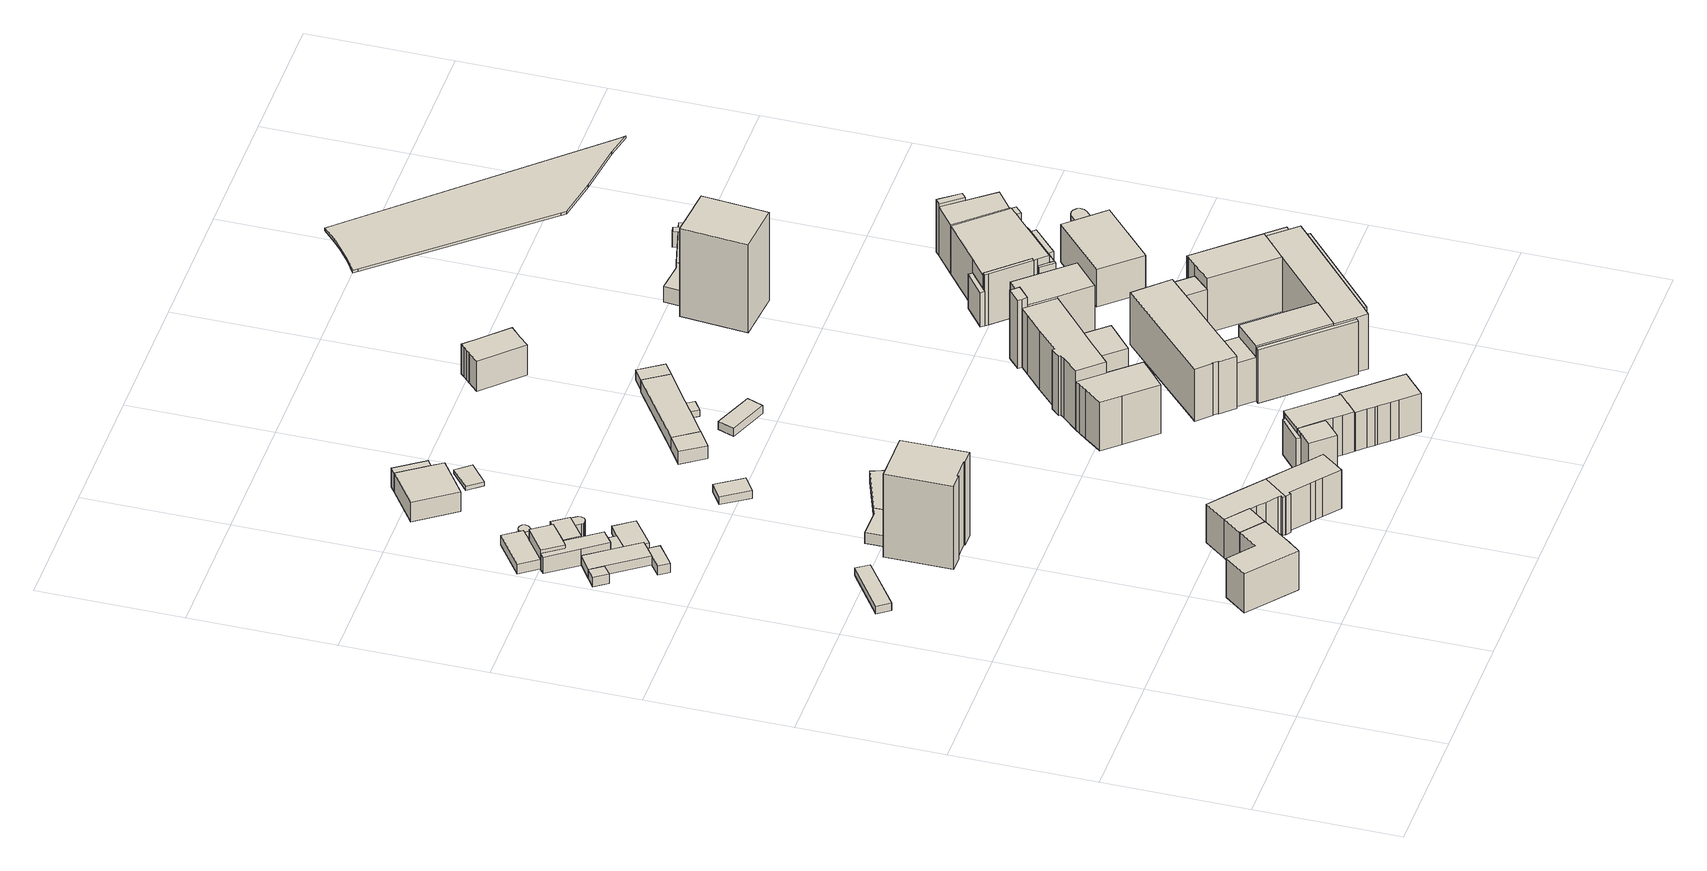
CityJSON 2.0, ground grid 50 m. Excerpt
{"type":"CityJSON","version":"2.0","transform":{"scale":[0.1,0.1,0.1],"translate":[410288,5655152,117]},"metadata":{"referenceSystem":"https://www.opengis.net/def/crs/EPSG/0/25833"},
"CityObjects":{
"building1":{"type":"Building","attributes":{"Dachtyp_tdc":"tdcPolyFlatRoof","Gemeindeschluessel":14612000,"Dachneigung":0,"QualitaetDacherkennung":0,"Geometrietyp2DReferenz":"3000","BezugspunktDach":"2000","measuredHeight":3,"function":"31001_2463"},"geometry":[{"type":"Solid","lod":"1","boundaries":[[[[0,1,2,3]],[[4,5,6,7]],[[3,5,4,0]],[[2,6,5,3]],[[1,7,6,2]],[[0,4,7,1]]]]}]},
"building2":{"type":"Building","attributes":{"Dachtyp_tdc":"tdcFreeFormRoof","Gemeindeschluessel":14612000,"Dachneigung":36.7,"QualitaetDacherkennung":75,"Geometrietyp2DReferenz":"3000","measuredHeight":17.38,"function":"31001_9998","roofType":"5000"},"geometry":[{"type":"Solid","lod":"1","boundaries":[[[[8,9,10,11,12,13,14,15,16]],[[17,18,19,20,21,22,23,24,25]],[[16,18,17,8]],[[15,19,18,16]],[[14,20,19,15]],[[13,21,20,14]],[[12,22,21,13]],[[11,23,22,12]],[[10,24,23,11]],[[9,25,24,10]],[[8,17,25,9]]]]}]},
"building3":{"type":"Building","attributes":{"Gemeindeschluessel":14612000,"Geometrietyp2DReferenz":"3000","function":"31001_2000","roofType":"9999"},"children":["building3-1","building3-2","building3-3"]},
"building3-1":{"type":"BuildingPart","attributes":{"Dachtyp_tdc":"tdcPolyFlatRoof","Dachneigung":0,"QualitaetDacherkennung":75,"Geometrietyp2DReferenz":"3000","measuredHeight":3.76,"roofType":"1000"},"parents":["building3"],"geometry":[{"type":"Solid","lod":"1","boundaries":[[[[26,27,28,29,30,31,32,33]],[[34,35,36,37,38,39,40,41]],[[33,35,34,26]],[[32,36,35,33]],[[31,37,36,32]],[[30,38,37,31]],[[29,39,38,30]],[[28,40,39,29]],[[27,41,40,28]],[[26,34,41,27]]]]}]},
"building3-2":{"type":"BuildingPart","attributes":{"Dachtyp_tdc":"tdcPolyFlatRoof","Dachneigung":0,"QualitaetDacherkennung":67,"Geometrietyp2DReferenz":"3000","measuredHeight":3.76,"roofType":"1000"},"parents":["building3"],"geometry":[{"type":"Solid","lod":"1","boundaries":[[[[33,32,42,43]],[[35,44,45,36]],[[43,44,35,33]],[[42,45,44,43]],[[32,36,45,42]],[[33,35,36,32]]]]}]},
"building3-3":{"type":"BuildingPart","attributes":{"Dachtyp_tdc":"tdcPolyFlatRoof","Dachneigung":0,"QualitaetDacherkennung":37,"Geometrietyp2DReferenz":"3000","measuredHeight":3.64,"roofType":"1000"},"parents":["building3"],"geometry":[{"type":"Solid","lod":"1","boundaries":[[[[46,47,48,49,50]],[[51,52,34,41,53]],[[50,52,51,46]],[[49,34,52,50]],[[48,41,34,49]],[[47,53,41,48]],[[46,51,53,47]]]]}]},
"building4":{"type":"Building","attributes":{"Gemeindeschluessel":14612000,"Geometrietyp2DReferenz":"3000","function":"31001_9998","roofType":"9999"},"children":["building4-1","building4-2","building4-3"]},
"building4-1":{"type":"BuildingPart","attributes":{"Dachtyp_tdc":"tdcGableRoof","Dachneigung":37.99,"QualitaetDacherkennung":75,"Geometrietyp2DReferenz":"3000","measuredHeight":17.43,"roofType":"3100"},"parents":["building4"],"geometry":[{"type":"Solid","lod":"1","boundaries":[[[[54,55,56,57]],[[58,21,20,59]],[[57,21,58,54]],[[56,20,21,57]],[[55,59,20,56]],[[54,58,59,55]]]]}]},
"building4-2":{"type":"BuildingPart","attributes":{"Dachtyp_tdc":"tdcFreeFormRoof","Dachneigung":32.31,"QualitaetDacherkennung":18,"Geometrietyp2DReferenz":"3000","measuredHeight":13.68,"roofType":"5000"},"parents":["building4"],"geometry":[{"type":"Solid","lod":"1","boundaries":[[[[60,61,62,63]],[[64,65,66,67]],[[63,65,64,60]],[[62,66,65,63]],[[61,67,66,62]],[[60,64,67,61]]]]}]},
"building4-3":{"type":"BuildingPart","attributes":{"Dachtyp_tdc":"tdcHipAndGableRoof","Dachneigung":37.44,"QualitaetDacherkennung":75,"Geometrietyp2DReferenz":"3000","measuredHeight":17.4,"roofType":"5000"},"parents":["building4"],"geometry":[{"type":"Solid","lod":"1","boundaries":[[[[68,69,70,71,72,73,74,75,76,77,78,79,80,81]],[[66,82,83,84,85,86,87,88,89,58,59,90,91,67]],[[81,82,66,68]],[[80,83,82,81]],[[79,84,83,80]],[[78,85,84,79]],[[77,86,85,78]],[[76,87,86,77]],[[75,88,87,76]],[[74,89,88,75]],[[73,58,89,74]],[[72,59,58,73]],[[71,90,59,72]],[[70,91,90,71]],[[69,67,91,70]],[[68,66,67,69]]]]}]},
"building5":{"type":"Building","attributes":{"Dachtyp_tdc":"tdcFreeFormRoof","Gemeindeschluessel":14612000,"Dachneigung":10.02,"QualitaetDacherkennung":40,"Geometrietyp2DReferenz":"3000","measuredHeight":8.04,"function":"31001_2000","roofType":"5000"},"geometry":[{"type":"Solid","lod":"1","boundaries":[[[[92,93,94,95,96,97,98,99]],[[100,101,102,103,104,105,106,107]],[[99,101,100,92]],[[98,102,101,99]],[[97,103,102,98]],[[96,104,103,97]],[[95,105,104,96]],[[94,106,105,95]],[[93,107,106,94]],[[92,100,107,93]]]]}]},
"building6":{"type":"Building","attributes":{"Dachtyp_tdc":"tdcPolyFlatRoof","Gemeindeschluessel":14612000,"Dachneigung":7.71,"QualitaetDacherkennung":73,"Geometrietyp2DReferenz":"3000","measuredHeight":8.55,"function":"31001_2000","roofType":"2100"},"geometry":[{"type":"Solid","lod":"1","boundaries":[[[[108,109,110,111,112,113]],[[114,115,116,117,118,119]],[[113,115,114,108]],[[112,116,115,113]],[[111,117,116,112]],[[110,118,117,111]],[[109,119,118,110]],[[108,114,119,109]]]]}]},
"building7":{"type":"Building","attributes":{"Gemeindeschluessel":14612000,"Geometrietyp2DReferenz":"3000","function":"31001_9998","roofType":"9999"},"children":["building7-1","building7-2","building7-3"]},
"building7-1":{"type":"BuildingPart","attributes":{"Dachtyp_tdc":"tdcPolyFlatRoof","Dachneigung":0,"QualitaetDacherkennung":11,"Geometrietyp2DReferenz":"3000","measuredHeight":3.05,"roofType":"1000"},"parents":["building7"],"geometry":[{"type":"Solid","lod":"1","boundaries":[[[[120,121,122,123,124,125]],[[126,127,128,129,130,131]],[[124,127,126,125]],[[123,128,127,124]],[[122,129,128,123]],[[121,130,129,122]],[[120,131,130,121]],[[125,126,131,120]]]]}]},
"building7-2":{"type":"BuildingPart","attributes":{"Dachtyp_tdc":"tdcGableRoof","Dachneigung":31.63,"QualitaetDacherkennung":6,"Geometrietyp2DReferenz":"3000","measuredHeight":6.66,"roofType":"3100"},"parents":["building7"],"geometry":[{"type":"Solid","lod":"1","boundaries":[[[[132,133,134,135,136,137]],[[138,131,130,139,140,141]],[[137,131,138,132]],[[136,130,131,137]],[[135,139,130,136]],[[134,140,139,135]],[[133,141,140,134]],[[132,138,141,133]]]]}]},
"building7-3":{"type":"BuildingPart","attributes":{"Dachtyp_tdc":"tdcFreeFormRoof","Dachneigung":14.5,"QualitaetDacherkennung":42,"Geometrietyp2DReferenz":"3000","measuredHeight":3,"roofType":"5000"},"parents":["building7"],"geometry":[{"type":"Solid","lod":"1","boundaries":[[[[142,143,144,145,146,147,148,149,150]],[[138,151,152,153,154,155,156,157,126]],[[150,151,138,142]],[[149,152,151,150]],[[148,153,152,149]],[[147,154,153,148]],[[146,155,154,147]],[[145,156,155,146]],[[144,157,156,145]],[[143,126,157,144]],[[142,138,126,143]]]]}]},
"building8":{"type":"Building","attributes":{"Dachtyp_tdc":"tdcPolyFlatRoof","Gemeindeschluessel":14612000,"Dachneigung":0,"QualitaetDacherkennung":61,"Geometrietyp2DReferenz":"3000","measuredHeight":2.96,"function":"31001_2000","roofType":"1000"},"geometry":[{"type":"Solid","lod":"1","boundaries":[[[[158,159,160,161,162]],[[39,38,163,164,165]],[[162,38,39,158]],[[161,163,38,162]],[[160,164,163,161]],[[159,165,164,160]],[[158,39,165,159]]]]}]},
"building9":{"type":"Building","attributes":{"Dachtyp_tdc":"tdcPolyFlatRoof","Gemeindeschluessel":14612000,"Dachneigung":7.85,"QualitaetDacherkennung":77,"Geometrietyp2DReferenz":"3000","measuredHeight":7.32,"function":"31001_2000","roofType":"2100"},"geometry":[{"type":"Solid","lod":"1","boundaries":[[[[166,167,168,169,170,171]],[[172,119,118,173,174,175]],[[171,119,172,166]],[[170,118,119,171]],[[169,173,118,170]],[[168,174,173,169]],[[167,175,174,168]],[[166,172,175,167]]]]}]},
"building10":{"type":"Building","attributes":{"Gemeindeschluessel":14612000,"Geometrietyp2DReferenz":"3000","function":"31001_9998","roofType":"9999"},"children":["building10-1","building10-2","building10-3"]},
"building10-1":{"type":"BuildingPart","attributes":{"Dachtyp_tdc":"tdcPolyFlatRoof","Dachneigung":5.86,"QualitaetDacherkennung":64,"Geometrietyp2DReferenz":"3000","measuredHeight":4.76,"roofType":"2100"},"parents":["building10"],"geometry":[{"type":"Solid","lod":"1","boundaries":[[[[176,177,178,179,180,181]],[[182,183,184,185,186,187]],[[181,183,182,176]],[[180,184,183,181]],[[179,185,184,180]],[[178,186,185,179]],[[177,187,186,178]],[[176,182,187,177]]]]}]},
"building10-2":{"type":"BuildingPart","attributes":{"Dachtyp_tdc":"tdcPolyFlatRoof","Dachneigung":0,"QualitaetDacherkennung":46,"Geometrietyp2DReferenz":"3000","measuredHeight":33.02,"roofType":"1000"},"parents":["building10"],"geometry":[{"type":"Solid","lod":"1","boundaries":[[[[188,189,190,191,192,193,194,195,196]],[[197,198,199,200,201,202,203,187,186]],[[196,198,197,188]],[[195,199,198,196]],[[194,200,199,195]],[[193,201,200,194]],[[192,202,201,193]],[[191,203,202,192]],[[190,187,203,191]],[[189,186,187,190]],[[188,197,186,189]]]]}]},
"building10-3":{"type":"BuildingPart","attributes":{"Dachtyp_tdc":"tdcPolyFlatRoof","Dachneigung":4.97,"QualitaetDacherkennung":83,"Geometrietyp2DReferenz":"3000","measuredHeight":4.7,"roofType":"2100"},"parents":["building10"],"geometry":[{"type":"Solid","lod":"1","boundaries":[[[[204,205,206,207]],[[208,209,185,184]],[[207,209,208,204]],[[206,185,209,207]],[[205,184,185,206]],[[204,208,184,205]]]]}]},
"building11":{"type":"Building","attributes":{"Dachtyp_tdc":"tdcPolyFlatRoof","Gemeindeschluessel":14612000,"Dachneigung":0,"QualitaetDacherkennung":59,"Geometrietyp2DReferenz":"3000","measuredHeight":2.9,"function":"31001_2000","roofType":"1000"},"geometry":[{"type":"Solid","lod":"1","boundaries":[[[[210,211,212,159,158,213]],[[214,215,216,217,218,219]],[[213,215,214,210]],[[158,216,215,213]],[[159,217,216,158]],[[212,218,217,159]],[[211,219,218,212]],[[210,214,219,211]]]]}]},
"building12":{"type":"Building","attributes":{"Dachtyp_tdc":"tdcPolyFlatRoof","Gemeindeschluessel":14612000,"Dachneigung":4.54,"QualitaetDacherkennung":61,"Geometrietyp2DReferenz":"3000","measuredHeight":6.5,"function":"31001_2000","roofType":"2100"},"geometry":[{"type":"Solid","lod":"1","boundaries":[[[[220,221,222,223,224,225,226,227,228,229]],[[230,231,232,233,234,235,236,237,238,239]],[[229,231,230,220]],[[228,232,231,229]],[[227,233,232,228]],[[226,234,233,227]],[[225,235,234,226]],[[224,236,235,225]],[[223,237,236,224]],[[222,238,237,223]],[[221,239,238,222]],[[220,230,239,221]]]]}]},
"building13":{"type":"Building","attributes":{"Gemeindeschluessel":14612000,"Geometrietyp2DReferenz":"3000","function":"31001_9998","roofType":"9999"},"children":["building13-1","building13-2"]},
"building13-1":{"type":"BuildingPart","attributes":{"Dachtyp_tdc":"tdcFreeFormRoof","Dachneigung":34.1,"QualitaetDacherkennung":19,"Geometrietyp2DReferenz":"3000","measuredHeight":13.85,"roofType":"5000"},"parents":["building13"],"geometry":[{"type":"Solid","lod":"1","boundaries":[[[[240,241,242,243]],[[244,245,246,247]],[[243,245,244,240]],[[242,246,245,243]],[[241,247,246,242]],[[240,244,247,241]]]]}]},
"building13-2":{"type":"BuildingPart","attributes":{"Dachtyp_tdc":"tdcHipAndGableRoof","Dachneigung":37.42,"QualitaetDacherkennung":75,"Geometrietyp2DReferenz":"3000","measuredHeight":17.59,"roofType":"5000"},"parents":["building13"],"geometry":[{"type":"Solid","lod":"1","boundaries":[[[[248,249,250,251,252,253,254,68,81,80,79,255,256]],[[257,258,259,260,261,262,246,245,263,264,265,266,267]],[[256,258,257,248]],[[255,259,258,256]],[[79,260,259,255]],[[80,261,260,79]],[[81,262,261,80]],[[68,246,262,81]],[[254,245,246,68]],[[253,263,245,254]],[[252,264,263,253]],[[251,265,264,252]],[[250,266,265,251]],[[249,267,266,250]],[[248,257,267,249]]]]}]},
"building14":{"type":"Building","attributes":{"Dachtyp_tdc":"tdcPolyFlatRoof","Gemeindeschluessel":14612000,"Dachneigung":0,"QualitaetDacherkennung":3,"Geometrietyp2DReferenz":"3000","measuredHeight":3,"function":"31001_2000","roofType":"1000"},"geometry":[{"type":"Solid","lod":"1","boundaries":[[[[268,269,270,271,272]],[[173,273,274,275,174]],[[272,273,173,268]],[[271,274,273,272]],[[270,275,274,271]],[[269,174,275,270]],[[268,173,174,269]]]]}]},
"building15":{"type":"Building","attributes":{"Gemeindeschluessel":14612000,"Geometrietyp2DReferenz":"3000","function":"31001_9998","roofType":"9999"},"children":["building15-1","building15-2"]},
"building15-1":{"type":"BuildingPart","attributes":{"Dachtyp_tdc":"tdcPolyFlatRoof","Dachneigung":0,"QualitaetDacherkennung":70,"Geometrietyp2DReferenz":"3000","measuredHeight":7.56,"roofType":"1000"},"parents":["building15"],"geometry":[{"type":"Solid","lod":"1","boundaries":[[[[276,277,278,279,280]],[[281,282,283,284,285]],[[280,282,281,276]],[[279,283,282,280]],[[278,284,283,279]],[[277,285,284,278]],[[276,281,285,277]]]]}]},
"building15-2":{"type":"BuildingPart","attributes":{"Dachtyp_tdc":"tdcPolyFlatRoof","Dachneigung":0,"QualitaetDacherkennung":31,"Geometrietyp2DReferenz":"3000","measuredHeight":7.46,"roofType":"1000"},"parents":["building15"],"geometry":[{"type":"Solid","lod":"1","boundaries":[[[[286,287,288,289]],[[290,291,285,284]],[[289,291,290,286]],[[288,285,291,289]],[[287,284,285,288]],[[286,290,284,287]]]]}]},
"building16":{"type":"Building","attributes":{"Dachtyp_tdc":"tdcPolyFlatRoof","Gemeindeschluessel":14612000,"Dachneigung":0,"QualitaetDacherkennung":0,"Geometrietyp2DReferenz":"3000","BezugspunktDach":"2000","measuredHeight":3,"function":"31001_9998"},"geometry":[{"type":"Solid","lod":"1","boundaries":[[[[292,293,294,295]],[[296,297,298,299]],[[295,297,296,292]],[[294,298,297,295]],[[293,299,298,294]],[[292,296,299,293]]]]}]},
"building17":{"type":"Building","attributes":{"Dachtyp_tdc":"tdcFreeFormRoof","Gemeindeschluessel":14612000,"Dachneigung":39.69,"QualitaetDacherkennung":15,"Geometrietyp2DReferenz":"3000","measuredHeight":2.88,"function":"31001_9998","roofType":"5000"},"geometry":[{"type":"Solid","lod":"1","boundaries":[[[[300,301,302,303]],[[304,305,306,307]],[[303,305,304,300]],[[302,306,305,303]],[[301,307,306,302]],[[300,304,307,301]]]]}]},
"building18":{"type":"Building","attributes":{"Gemeindeschluessel":14612000,"Geometrietyp2DReferenz":"3000","function":"31001_9998","roofType":"9999"},"children":["building18-1","building18-2","building18-3","building18-4"]},
"building18-1":{"type":"BuildingPart","attributes":{"Dachtyp_tdc":"tdcFreeFormRoof","Dachneigung":27.23,"QualitaetDacherkennung":20,"Geometrietyp2DReferenz":"3000","measuredHeight":13.89,"roofType":"5000"},"parents":["building18"],"geometry":[{"type":"Solid","lod":"1","boundaries":[[[[308,309,310,311]],[[312,313,314,315]],[[311,313,312,308]],[[310,314,313,311]],[[309,315,314,310]],[[308,312,315,309]]]]}]},
"building18-2":{"type":"BuildingPart","attributes":{"Dachtyp_tdc":"tdcHipAndGableRoof","Dachneigung":37.26,"QualitaetDacherkennung":74,"Geometrietyp2DReferenz":"3000","measuredHeight":17.62,"roofType":"5000"},"parents":["building18"],"geometry":[{"type":"Solid","lod":"1","boundaries":[[[[316,317,318,319,320,321,322,323,324,325,326]],[[327,328,329,330,331,332,333,334,315,335,336]],[[326,328,327,316]],[[325,329,328,326]],[[324,330,329,325]],[[323,331,330,324]],[[322,332,331,323]],[[321,333,332,322]],[[320,334,333,321]],[[319,315,334,320]],[[318,335,315,319]],[[317,336,335,318]],[[316,327,336,317]]]]}]},
"building18-3":{"type":"BuildingPart","attributes":{"Dachtyp_tdc":"tdcHipAndGableRoof","Dachneigung":37.29,"QualitaetDacherkennung":68,"Geometrietyp2DReferenz":"3000","measuredHeight":17.59,"roofType":"5000"},"parents":["building18"],"geometry":[{"type":"Solid","lod":"1","boundaries":[[[[337,338,339,321,320,340,341]],[[342,343,312,334,333,344,345]],[[341,343,342,337]],[[340,312,343,341]],[[320,334,312,340]],[[321,333,334,320]],[[339,344,333,321]],[[338,345,344,339]],[[337,342,345,338]]]]}]},
"building18-4":{"type":"BuildingPart","attributes":{"Dachtyp_tdc":"tdcFreeFormRoof","Dachneigung":32.13,"QualitaetDacherkennung":23,"Geometrietyp2DReferenz":"3000","measuredHeight":13.91,"roofType":"5000"},"parents":["building18"],"geometry":[{"type":"Solid","lod":"1","boundaries":[[[[346,347,348,349,350,351]],[[352,353,354,327,355,336]],[[351,352,336,346]],[[350,353,352,351]],[[349,354,353,350]],[[348,327,354,349]],[[347,355,327,348]],[[346,336,355,347]]]]}]},
"building19":{"type":"Building","attributes":{"Dachtyp_tdc":"tdcGableRoof","Gemeindeschluessel":14612000,"Dachneigung":14.64,"QualitaetDacherkennung":82,"Geometrietyp2DReferenz":"3000","measuredHeight":5.59,"function":"31001_9998","roofType":"3100"},"geometry":[{"type":"Solid","lod":"1","boundaries":[[[[356,357,358,359]],[[360,361,362,363]],[[359,361,360,356]],[[358,362,361,359]],[[357,363,362,358]],[[356,360,363,357]]]]}]},
"building20":{"type":"Building","attributes":{"Dachtyp_tdc":"tdcGableRoof","Gemeindeschluessel":14612000,"Dachneigung":37.15,"QualitaetDacherkennung":80,"Geometrietyp2DReferenz":"3000","measuredHeight":17.61,"function":"31001_9998","roofType":"3100"},"geometry":[{"type":"Solid","lod":"1","boundaries":[[[[364,365,366,367,368,369,370,371,372,373,374,375,376,377,378,379,380,381,382,383]],[[354,384,385,386,387,388,389,390,391,392,393,394,395,396,397,398,330,329,328,327]],[[383,384,354,364]],[[382,385,384,383]],[[381,386,385,382]],[[380,387,386,381]],[[379,388,387,380]],[[378,389,388,379]],[[377,390,389,378]],[[376,391,390,377]],[[375,392,391,376]],[[374,393,392,375]],[[373,394,393,374]],[[372,395,394,373]],[[371,396,395,372]],[[370,397,396,371]],[[369,398,397,370]],[[368,330,398,369]],[[367,329,330,368]],[[366,328,329,367]],[[365,327,328,366]],[[364,354,327,365]]]]}]},
"building21":{"type":"Building","attributes":{"Dachtyp_tdc":"tdcPolyFlatRoof","Gemeindeschluessel":14612000,"Dachneigung":0,"QualitaetDacherkennung":87,"Geometrietyp2DReferenz":"3000","measuredHeight":3.08,"function":"31001_9998","roofType":"1000"},"geometry":[{"type":"Solid","lod":"1","boundaries":[[[[399,400,401,402]],[[403,404,405,406]],[[402,404,403,399]],[[401,405,404,402]],[[400,406,405,401]],[[399,403,406,400]]]]}]},
"building22":{"type":"Building","attributes":{"Gemeindeschluessel":14612000,"Geometrietyp2DReferenz":"3000","function":"31001_9998","roofType":"9999"},"children":["building22-1","building22-2","building22-3"]},
"building22-1":{"type":"BuildingPart","attributes":{"Dachtyp_tdc":"tdcPolyFlatRoof","Dachneigung":0,"QualitaetDacherkennung":59,"Geometrietyp2DReferenz":"3000","measuredHeight":23.55,"roofType":"1000"},"parents":["building22"],"geometry":[{"type":"Solid","lod":"1","boundaries":[[[[407,408,409,410,411,412,413,414,415,416,417,418,419]],[[420,421,422,423,424,425,426,427,428,429,430,431,432]],[[419,420,432,407]],[[418,421,420,419]],[[417,422,421,418]],[[416,423,422,417]],[[415,424,423,416]],[[414,425,424,415]],[[413,426,425,414]],[[412,427,426,413]],[[411,428,427,412]],[[410,429,428,411]],[[409,430,429,410]],[[408,431,430,409]],[[407,432,431,408]]]]}]},
"building22-2":{"type":"BuildingPart","attributes":{"Dachtyp_tdc":"tdcPolyFlatRoof","Dachneigung":0,"QualitaetDacherkennung":77,"Geometrietyp2DReferenz":"3000","measuredHeight":16.79,"roofType":"1000"},"parents":["building22"],"geometry":[{"type":"Solid","lod":"1","boundaries":[[[[433,434,435,436]],[[432,437,438,420]],[[435,437,432,436]],[[434,438,437,435]],[[433,420,438,434]],[[436,432,420,433]]]]}]},
"building22-3":{"type":"BuildingPart","attributes":{"Dachtyp_tdc":"tdcGableRoof","Dachneigung":13.37,"QualitaetDacherkennung":6,"Geometrietyp2DReferenz":"3000","measuredHeight":21.54,"roofType":"3100"},"parents":["building22"],"geometry":[{"type":"Solid","lod":"1","boundaries":[[[[439,440,441,442,443,444,445,446,447]],[[421,448,449,450,451,452,453,454,422]],[[447,448,421,439]],[[446,449,448,447]],[[445,450,449,446]],[[444,451,450,445]],[[443,452,451,444]],[[442,453,452,443]],[[441,454,453,442]],[[440,422,454,441]],[[439,421,422,440]]]]}]},
"building23":{"type":"Building","attributes":{"Dachtyp_tdc":"tdcFreeFormRoof","Gemeindeschluessel":14612000,"Dachneigung":13.07,"QualitaetDacherkennung":86,"Geometrietyp2DReferenz":"3000","measuredHeight":5.37,"function":"31001_9998","roofType":"5000"},"geometry":[{"type":"Solid","lod":"1","boundaries":[[[[455,456,457,458,459,460]],[[461,462,463,464,465,466]],[[460,462,461,455]],[[459,463,462,460]],[[458,464,463,459]],[[457,465,464,458]],[[456,466,465,457]],[[455,461,466,456]]]]}]},
"building24":{"type":"Building","attributes":{"Dachtyp_tdc":"tdcPolyFlatRoof","Gemeindeschluessel":14612000,"Dachneigung":9.13,"QualitaetDacherkennung":72,"Geometrietyp2DReferenz":"3000","measuredHeight":2.85,"function":"31001_9998","roofType":"2100"},"geometry":[{"type":"Solid","lod":"1","boundaries":[[[[467,468,469,470]],[[471,472,473,474]],[[470,472,471,467]],[[469,473,472,470]],[[468,474,473,469]],[[467,471,474,468]]]]}]},
"building25":{"type":"Building","attributes":{"name":"Ergänzungsschule International Administration Manager ESA Dresden","Gemeindeschluessel":14612000,"Geometrietyp2DReferenz":"3000","function":"31001_3021","roofType":"9999"},"children":["building25-1","building25-2","building25-3","building25-4"]},
"building25-1":{"type":"BuildingPart","attributes":{"Dachtyp_tdc":"tdcPolyFlatRoof","Dachneigung":0,"QualitaetDacherkennung":54,"Geometrietyp2DReferenz":"3000","measuredHeight":17.31,"roofType":"1000"},"parents":["building25"],"geometry":[{"type":"Solid","lod":"1","boundaries":[[[[475,476,477,478]],[[479,480,481,482]],[[478,480,479,475]],[[477,481,480,478]],[[476,482,481,477]],[[475,479,482,476]]]]}]},
"building25-2":{"type":"BuildingPart","attributes":{"Dachtyp_tdc":"tdcPolyFlatRoof","Dachneigung":0,"QualitaetDacherkennung":56,"Geometrietyp2DReferenz":"3000","measuredHeight":17.38,"roofType":"1000"},"parents":["building25"],"geometry":[{"type":"Solid","lod":"1","boundaries":[[[[483,484,485,486]],[[487,488,489,490]],[[486,488,487,483]],[[485,489,488,486]],[[484,490,489,485]],[[483,487,490,484]]]]}]},
"building25-3":{"type":"BuildingPart","attributes":{"Dachtyp_tdc":"tdcPolyFlatRoof","Dachneigung":0,"QualitaetDacherkennung":62,"Geometrietyp2DReferenz":"3000","measuredHeight":20.72,"roofType":"1000"},"parents":["building25"],"geometry":[{"type":"Solid","lod":"1","boundaries":[[[[491,492,493,494,495,496,497,498,499,500,501,502]],[[503,504,490,479,482,505,506,507,508,509,510,511]],[[502,504,503,491]],[[501,490,504,502]],[[500,479,490,501]],[[499,482,479,500]],[[498,505,482,499]],[[497,506,505,498]],[[496,507,506,497]],[[495,508,507,496]],[[494,509,508,495]],[[493,510,509,494]],[[492,511,510,493]],[[491,503,511,492]]]]}]},
"building25-4":{"type":"BuildingPart","attributes":{"Dachtyp_tdc":"tdcPolyFlatRoof","Dachneigung":0,"QualitaetDacherkennung":48,"Geometrietyp2DReferenz":"3000","measuredHeight":17.31,"roofType":"1000"},"parents":["building25"],"geometry":[{"type":"Solid","lod":"1","boundaries":[[[[512,513,514,515]],[[503,516,487,504]],[[515,516,503,512]],[[514,487,516,515]],[[513,504,487,514]],[[512,503,504,513]]]]}]},
"building26":{"type":"Building","attributes":{"Dachtyp_tdc":"tdcGableRoof","Gemeindeschluessel":14612000,"Dachneigung":14.94,"QualitaetDacherkennung":82,"Geometrietyp2DReferenz":"3000","measuredHeight":4.56,"function":"31001_9998","roofType":"3100"},"geometry":[{"type":"Solid","lod":"1","boundaries":[[[[460,459,517,518]],[[519,520,521,522]],[[518,520,519,460]],[[517,521,520,518]],[[459,522,521,517]],[[460,519,522,459]]]]}]},
"building27":{"type":"Building","attributes":{"Gemeindeschluessel":14612000,"Geometrietyp2DReferenz":"3000","function":"31001_9998","roofType":"9999"},"children":["building27-1","building27-2"]},
"building27-1":{"type":"BuildingPart","attributes":{"Dachtyp_tdc":"tdcGableRoof","Dachneigung":35.51,"QualitaetDacherkennung":67,"Geometrietyp2DReferenz":"3000","measuredHeight":13.73,"roofType":"3100"},"parents":["building27"],"geometry":[{"type":"Solid","lod":"1","boundaries":[[[[523,524,525,526,527,528,529,530,531,532,533,534]],[[535,536,537,538,539,540,541,542,543,544,545,546]],[[534,536,535,523]],[[533,537,536,534]],[[532,538,537,533]],[[531,539,538,532]],[[530,540,539,531]],[[529,541,540,530]],[[528,542,541,529]],[[527,543,542,528]],[[526,544,543,527]],[[525,545,544,526]],[[524,546,545,525]],[[523,535,546,524]]]]}]},
"building27-2":{"type":"BuildingPart","attributes":{"Dachtyp_tdc":"tdcPolyFlatRoof","Dachneigung":30.55,"QualitaetDacherkennung":34,"Geometrietyp2DReferenz":"3000","measuredHeight":10.61,"roofType":"2100"},"parents":["building27"],"geometry":[{"type":"Solid","lod":"1","boundaries":[[[[547,548,549,550,551]],[[552,542,541,540,553]],[[551,542,552,547]],[[550,541,542,551]],[[549,540,541,550]],[[548,553,540,549]],[[547,552,553,548]]]]}]},
"building28":{"type":"Building","attributes":{"Gemeindeschluessel":14612000,"Geometrietyp2DReferenz":"3000","function":"31001_9998","roofType":"9999"},"children":["building28-1","building28-2"]},
"building28-1":{"type":"BuildingPart","attributes":{"Dachtyp_tdc":"tdcPolyFlatRoof","Dachneigung":2.63,"QualitaetDacherkennung":64,"Geometrietyp2DReferenz":"3000","measuredHeight":27.19,"roofType":"2100"},"parents":["building28"],"geometry":[{"type":"Solid","lod":"1","boundaries":[[[[554,555,556,557,558,559]],[[560,561,562,563,430,564]],[[559,561,560,554]],[[558,562,561,559]],[[557,563,562,558]],[[556,430,563,557]],[[555,564,430,556]],[[554,560,564,555]]]]}]},
"building28-2":{"type":"BuildingPart","attributes":{"Dachtyp_tdc":"tdcGableRoof","Dachneigung":10.74,"QualitaetDacherkennung":16,"Geometrietyp2DReferenz":"3000","measuredHeight":25.43,"roofType":"3100"},"parents":["building28"],"geometry":[{"type":"Solid","lod":"1","boundaries":[[[[565,566,567,568,569,570,571,572]],[[563,573,562,574,575,576,577,431]],[[572,573,563,565]],[[571,562,573,572]],[[570,574,562,571]],[[569,575,574,570]],[[568,576,575,569]],[[567,577,576,568]],[[566,431,577,567]],[[565,563,431,566]]]]}]},
"building29":{"type":"Building","attributes":{"name":"Bundespolizeiinspektion Dresden","Gemeindeschluessel":14612000,"Geometrietyp2DReferenz":"3000","function":"31001_3071","roofType":"9999"},"children":["building29-1","building29-2","building29-3","building29-4","building29-5","building29-6"]},
"building29-1":{"type":"BuildingPart","attributes":{"Dachtyp_tdc":"tdcHipRoof","Dachneigung":13.78,"QualitaetDacherkennung":67,"Geometrietyp2DReferenz":"3000","measuredHeight":22.61,"roofType":"3200"},"parents":["building29"],"geometry":[{"type":"Solid","lod":"1","boundaries":[[[[578,579,580,581,582,583,584,585,586,587]],[[588,589,590,591,592,593,594,595,596,597]],[[587,589,588,578]],[[586,590,589,587]],[[585,591,590,586]],[[584,592,591,585]],[[583,593,592,584]],[[582,594,593,583]],[[581,595,594,582]],[[580,596,595,581]],[[579,597,596,580]],[[578,588,597,579]]]]}]},
"building29-2":{"type":"BuildingPart","attributes":{"Dachtyp_tdc":"tdcPolyFlatRoof","Dachneigung":17.01,"QualitaetDacherkennung":36,"Geometrietyp2DReferenz":"3000","measuredHeight":21.99,"roofType":"2100"},"parents":["building29"],"geometry":[{"type":"Solid","lod":"1","boundaries":[[[[598,599,582,581]],[[600,595,594,601]],[[581,595,600,598]],[[582,594,595,581]],[[599,601,594,582]],[[598,600,601,599]]]]}]},
"building29-3":{"type":"BuildingPart","attributes":{"Dachtyp_tdc":"tdcFreeFormRoof","Dachneigung":13.04,"QualitaetDacherkennung":32,"Geometrietyp2DReferenz":"3000","measuredHeight":21.34,"roofType":"5000"},"parents":["building29"],"geometry":[{"type":"Solid","lod":"1","boundaries":[[[[602,603,604,605,606]],[[607,608,609,591,590]],[[606,607,590,602]],[[605,608,607,606]],[[604,609,608,605]],[[603,591,609,604]],[[602,590,591,603]]]]}]},
"building29-4":{"type":"BuildingPart","attributes":{"Dachtyp_tdc":"tdcHipAndGableRoof","Dachneigung":15.61,"QualitaetDacherkennung":81,"Geometrietyp2DReferenz":"3000","measuredHeight":22.74,"roofType":"5000"},"parents":["building29"],"geometry":[{"type":"Solid","lod":"1","boundaries":[[[[610,611,612,613]],[[591,609,614,592]],[[613,609,591,610]],[[612,614,609,613]],[[611,592,614,612]],[[610,591,592,611]]]]}]},
"building29-5":{"type":"BuildingPart","attributes":{"Dachtyp_tdc":"tdcFreeFormRoof","Dachneigung":12.9,"QualitaetDacherkennung":22,"Geometrietyp2DReferenz":"3000","measuredHeight":21.32,"roofType":"5000"},"parents":["building29"],"geometry":[{"type":"Solid","lod":"1","boundaries":[[[[615,616,617,618]],[[619,620,588,597]],[[618,620,619,615]],[[617,588,620,618]],[[616,597,588,617]],[[615,619,597,616]]]]}]},
"building29-6":{"type":"BuildingPart","attributes":{"Dachtyp_tdc":"tdcHipAndGableRoof","Dachneigung":11.7,"QualitaetDacherkennung":66,"Geometrietyp2DReferenz":"3000","measuredHeight":22.52,"roofType":"5000"},"parents":["building29"],"geometry":[{"type":"Solid","lod":"1","boundaries":[[[[621,622,623,624,625,626,627,628]],[[593,629,630,631,632,633,601,634]],[[628,629,593,621]],[[627,630,629,628]],[[626,631,630,627]],[[625,632,631,626]],[[624,633,632,625]],[[623,601,633,624]],[[622,634,601,623]],[[621,593,634,622]]]]}]},
"building30":{"type":"Building","attributes":{"name":"Technische Universität Dresden","Gemeindeschluessel":14612000,"Geometrietyp2DReferenz":"3000","function":"31001_3023","roofType":"9999"},"children":["building30-1","building30-2","building30-3","building30-4","building30-5","building30-6","building30-7","building30-8","building30-9"]},
"building30-1":{"type":"BuildingPart","attributes":{"Dachtyp_tdc":"tdcFreeFormRoof","Dachneigung":79.06,"QualitaetDacherkennung":15,"Geometrietyp2DReferenz":"3000","measuredHeight":15.55,"roofType":"5000"},"parents":["building30"],"geometry":[{"type":"Solid","lod":"1","boundaries":[[[[635,636,637,638]],[[639,640,641,642]],[[638,640,639,635]],[[637,641,640,638]],[[636,642,641,637]],[[635,639,642,636]]]]}]},
"building30-2":{"type":"BuildingPart","attributes":{"Dachtyp_tdc":"tdcPolyFlatRoof","Dachneigung":5.38,"QualitaetDacherkennung":65,"Geometrietyp2DReferenz":"3000","measuredHeight":19.22,"roofType":"2100"},"parents":["building30"],"geometry":[{"type":"Solid","lod":"1","boundaries":[[[[643,644,645,646]],[[647,648,649,650]],[[646,648,647,643]],[[645,649,648,646]],[[644,650,649,645]],[[643,647,650,644]]]]}]},
"building30-3":{"type":"BuildingPart","attributes":{"Dachtyp_tdc":"tdcGableRoof","Dachneigung":10.38,"QualitaetDacherkennung":20,"Geometrietyp2DReferenz":"3000","measuredHeight":20.75,"roofType":"3100"},"parents":["building30"],"geometry":[{"type":"Solid","lod":"1","boundaries":[[[[651,652,653,654]],[[655,656,657,658]],[[654,656,655,651]],[[653,657,656,654]],[[652,658,657,653]],[[651,655,658,652]]]]}]},
"building30-4":{"type":"BuildingPart","attributes":{"Dachtyp_tdc":"tdcPolyFlatRoof","Dachneigung":3.46,"QualitaetDacherkennung":37,"Geometrietyp2DReferenz":"3000","measuredHeight":16.51,"roofType":"2100"},"parents":["building30"],"geometry":[{"type":"Solid","lod":"1","boundaries":[[[[659,660,661,662,663,664]],[[665,666,667,668,669,670]],[[664,665,670,659]],[[663,666,665,664]],[[662,667,666,663]],[[661,668,667,662]],[[660,669,668,661]],[[659,670,669,660]]]]}]},
"building30-5":{"type":"BuildingPart","attributes":{"Dachtyp_tdc":"tdcPolyFlatRoof","Dachneigung":5.29,"QualitaetDacherkennung":52,"Geometrietyp2DReferenz":"3000","measuredHeight":20.79,"roofType":"2100"},"parents":["building30"],"geometry":[{"type":"Solid","lod":"1","boundaries":[[[[671,672,673,674,675]],[[676,677,658,678,679]],[[675,677,676,671]],[[674,658,677,675]],[[673,678,658,674]],[[672,679,678,673]],[[671,676,679,672]]]]}]},
"building30-6":{"type":"BuildingPart","attributes":{"Dachtyp_tdc":"tdcFreeFormRoof","Dachneigung":68.67,"QualitaetDacherkennung":14,"Geometrietyp2DReferenz":"3000","measuredHeight":20.92,"roofType":"5000"},"parents":["building30"],"geometry":[{"type":"Solid","lod":"1","boundaries":[[[[680,681,682,683,684]],[[685,686,641,687,688]],[[684,686,685,680]],[[683,641,686,684]],[[682,687,641,683]],[[681,688,687,682]],[[680,685,688,681]]]]}]},
"building30-7":{"type":"BuildingPart","attributes":{"Dachtyp_tdc":"tdcPolyFlatRoof","Dachneigung":5.3,"QualitaetDacherkennung":45,"Geometrietyp2DReferenz":"3000","measuredHeight":15.74,"roofType":"2100"},"parents":["building30"],"geometry":[{"type":"Solid","lod":"1","boundaries":[[[[689,690,691,692]],[[670,693,694,665]],[[691,693,670,692]],[[690,694,693,691]],[[689,665,694,690]],[[692,670,665,689]]]]}]},
"building30-8":{"type":"BuildingPart","attributes":{"Dachtyp_tdc":"tdcFreeFormRoof","Dachneigung":72.69,"QualitaetDacherkennung":30,"Geometrietyp2DReferenz":"3000","measuredHeight":17.44,"roofType":"5000"},"parents":["building30"],"geometry":[{"type":"Solid","lod":"1","boundaries":[[[[695,696,697,698]],[[666,699,700,701]],[[698,699,666,695]],[[697,700,699,698]],[[696,701,700,697]],[[695,666,701,696]]]]}]},
"building30-9":{"type":"BuildingPart","attributes":{"Dachtyp_tdc":"tdcGableRoof","Dachneigung":10.01,"QualitaetDacherkennung":13,"Geometrietyp2DReferenz":"3000","measuredHeight":20.58,"roofType":"3100"},"parents":["building30"],"geometry":[{"type":"Solid","lod":"1","boundaries":[[[[702,703,704,705,706,707,708,709,710,711]],[[648,668,667,701,688,687,640,657,656,649]],[[711,668,648,702]],[[710,667,668,711]],[[709,701,667,710]],[[708,688,701,709]],[[707,687,688,708]],[[706,640,687,707]],[[705,657,640,706]],[[704,656,657,705]],[[703,649,656,704]],[[702,648,649,703]]]]}]},
"building31":{"type":"Building","attributes":{"Gemeindeschluessel":14612000,"Geometrietyp2DReferenz":"3000","function":"31001_9998","roofType":"9999"},"children":["building31-1","building31-2"]},
"building31-1":{"type":"BuildingPart","attributes":{"Dachtyp_tdc":"tdcFreeFormRoof","Dachneigung":49.9,"QualitaetDacherkennung":16,"Geometrietyp2DReferenz":"3000","measuredHeight":17.62,"roofType":"5000"},"parents":["building31"],"geometry":[{"type":"Solid","lod":"1","boundaries":[[[[712,713,714,715,716,717,718,719,720,721,713]],[[722,723,724,725,726,727,728,729,730,731,723]],[[721,724,723,713]],[[720,725,724,721]],[[719,726,725,720]],[[718,727,726,719]],[[717,728,727,718]],[[716,729,728,717]],[[715,730,729,716]],[[714,731,730,715]],[[713,723,731,714]]]]}]},
"building31-2":{"type":"BuildingPart","attributes":{"Dachtyp_tdc":"tdcHipRoof","Dachneigung":10.57,"QualitaetDacherkennung":30,"Geometrietyp2DReferenz":"3000","measuredHeight":15.81,"roofType":"3200"},"parents":["building31"],"geometry":[{"type":"Solid","lod":"1","boundaries":[[[[732,733,734,735,736,737]],[[738,739,724,722,740,741]],[[737,739,738,732]],[[736,724,739,737]],[[735,722,724,736]],[[734,740,722,735]],[[733,741,740,734]],[[732,738,741,733]]]]}]},
"building32":{"type":"Building","attributes":{"Gemeindeschluessel":14612000,"Geometrietyp2DReferenz":"3000","function":"31001_9998","roofType":"9999"},"children":["building32-1","building32-2","building32-3","building32-4"]},
"building32-1":{"type":"BuildingPart","attributes":{"Dachtyp_tdc":"tdcPolyFlatRoof","Dachneigung":4.67,"QualitaetDacherkennung":71,"Geometrietyp2DReferenz":"3000","measuredHeight":6.42,"roofType":"2100"},"parents":["building32"],"geometry":[{"type":"Solid","lod":"1","boundaries":[[[[742,743,744,745,746,747,748]],[[749,750,751,752,753,754,755]],[[748,750,749,742]],[[747,751,750,748]],[[746,752,751,747]],[[745,753,752,746]],[[744,754,753,745]],[[743,755,754,744]],[[742,749,755,743]]]]}]},
"building32-2":{"type":"BuildingPart","attributes":{"Dachtyp_tdc":"tdcFreeFormRoof","Dachneigung":10.03,"QualitaetDacherkennung":20,"Geometrietyp2DReferenz":"3000","measuredHeight":6.55,"roofType":"5000"},"parents":["building32"],"geometry":[{"type":"Solid","lod":"1","boundaries":[[[[756,757,758,759,760,761]],[[762,749,763,755,764,765]],[[761,749,762,756]],[[760,763,749,761]],[[759,755,763,760]],[[758,764,755,759]],[[757,765,764,758]],[[756,762,765,757]]]]}]},
"building32-3":{"type":"BuildingPart","attributes":{"Dachtyp_tdc":"tdcPolyFlatRoof","Dachneigung":4.93,"QualitaetDacherkennung":77,"Geometrietyp2DReferenz":"3000","measuredHeight":6.43,"roofType":"2100"},"parents":["building32"],"geometry":[{"type":"Solid","lod":"1","boundaries":[[[[766,767,768,769]],[[770,771,754,753]],[[769,771,770,766]],[[768,754,771,769]],[[767,753,754,768]],[[766,770,753,767]]]]}]},
"building32-4":{"type":"BuildingPart","attributes":{"Dachtyp_tdc":"tdcPolyFlatRoof","Dachneigung":0,"QualitaetDacherkennung":41,"Geometrietyp2DReferenz":"3000","measuredHeight":34.92,"roofType":"1000"},"parents":["building32"],"geometry":[{"type":"Solid","lod":"1","boundaries":[[[[772,773,774,775,776]],[[777,778,779,764,755]],[[776,778,777,772]],[[775,779,778,776]],[[774,764,779,775]],[[773,755,764,774]],[[772,777,755,773]]]]}]},
"building33":{"type":"Building","attributes":{"Erfassungsdatum_Objekt":"2021-04-21","BodenHoehe":117.53,"gemHoehe":0,"BauwerkHoehe":1,"Gemeindeschluessel":"14612000","Geometrietyp2DReferenz":"3000","measuredHeight":1,"function":"53001_1800"},"geometry":[{"type":"Solid","lod":"1","boundaries":[[[[780,781,782,783,784,785,786,787,788,789,790,791,792]],[[793,794,795,796,797,798,799,800,801,802,803,804,805]],[[792,794,793,780]],[[791,795,794,792]],[[790,796,795,791]],[[789,797,796,790]],[[788,798,797,789]],[[787,799,798,788]],[[786,800,799,787]],[[785,801,800,786]],[[784,802,801,785]],[[783,803,802,784]],[[782,804,803,783]],[[781,805,804,782]],[[780,793,805,781]]]]}]}
},
"vertices":[
[24,1389,126],[54,1346,126],[225,1466,126],[196,1508,126],[24,1389,96],[196,1508,96],[225,1466,96],[54,1346,96],
[349,275,257],[513,144,257],[547,186,257],[562,205,257],[581,229,257],[627,288,257],[550,349,257],[498,283,257],[411,352,257],[349,275,102],[411,352,102],[498,283,102],[550,349,102],[627,288,102],[581,229,102],[562,205,102],[547,186,102],[513,144,102],
[164,2166,54],[198,2191,54],[224,2210,54],[186,2263,54],[160,2300,54],[102,2379,54],[41,2338,54],[72,2294,54],[164,2166,17],[72,2294,17],[41,2338,17],[102,2379,17],[160,2300,17],[186,2263,17],[224,2210,17],[198,2191,17],
[4,2313,54],[36,2268,54],[36,2268,17],[4,2313,17],
[145,2099,53],[223,2156,53],[198,2191,53],[164,2166,53],[120,2134,53],[145,2099,17],[120,2134,17],[223,2156,17],
[680,354,256],[603,416,256],[550,349,256],[627,288,256],[680,354,102],[603,416,102],
[766,427,237],[759,418,237],[844,350,237],[851,359,237],[766,427,102],[851,359,102],[844,350,102],[759,418,102],
[844,350,253],[759,418,253],[738,435,253],[665,493,253],[603,416,253],[680,354,253],[702,337,253],[729,315,253],[765,286,253],[774,279,253],[768,271,253],[776,265,253],[782,273,253],[813,311,253],[813,311,102],[782,273,102],[776,265,102],[768,271,102],[774,279,102],[765,286,102],[729,315,102],[702,337,102],[665,493,102],[738,435,102],
[124,2452,80],[92,2429,80],[45,2495,80],[28,2482,80],[102,2379,80],[160,2300,80],[208,2335,80],[163,2397,80],[124,2452,15],[163,2397,15],[208,2335,15],[160,2300,15],[102,2379,15],[28,2482,15],[45,2495,15],[92,2429,15],
[92,2429,94],[124,2452,94],[183,2495,94],[136,2560,94],[50,2498,94],[45,2495,94],[92,2429,14],[45,2495,14],[50,2498,14],[136,2560,14],[183,2495,14],[124,2452,14],
[180,2592,43],[136,2560,43],[183,2495,43],[207,2512,43],[227,2526,43],[196,2569,43],[196,2569,13],[227,2526,13],[207,2512,13],[183,2495,13],[136,2560,13],[180,2592,13],
[174,2599,51],[135,2654,51],[5,2561,51],[50,2498,51],[136,2560,51],[180,2592,51],[174,2599,13],[50,2498,13],[5,2561,13],[135,2654,13],
[174,2599,39],[196,2569,39],[216,2583,39],[221,2588,39],[223,2598,39],[220,2608,39],[211,2615,39],[201,2616,39],[195,2614,39],[195,2614,13],[201,2616,13],[211,2615,13],[220,2608,13],[223,2598,13],[221,2588,13],[216,2583,13],
[186,2263,47],[241,2303,47],[215,2339,47],[208,2335,47],[160,2300,47],[208,2335,17],[215,2339,17],[241,2303,17],
[163,2397,83],[213,2433,83],[246,2458,83],[207,2512,83],[183,2495,83],[124,2452,83],[163,2397,14],[207,2512,14],[246,2458,14],[213,2433,14],
[370,1527,134],[371,1451,134],[500,1451,134],[500,1452,134],[499,1536,134],[473,1526,134],[370,1527,91],[473,1526,91],[499,1536,91],[500,1452,91],[500,1451,91],[371,1451,91],
[502,1221,421],[500,1451,421],[371,1451,421],[319,1451,421],[320,1220,421],[375,1220,421],[375,1225,421],[450,1225,421],[450,1221,421],[502,1221,91],[450,1221,91],[450,1225,91],[375,1225,91],[375,1220,91],[320,1220,91],[319,1451,91],
[677,1602,135],[499,1536,135],[500,1452,135],[704,1528,135],[677,1602,91],[704,1528,91],
[235,2195,47],[333,2266,47],[284,2333,47],[224,2210,47],[235,2195,18],[224,2210,18],[186,2263,18],[241,2303,18],[284,2333,18],[333,2266,18],
[254,2412,80],[259,2418,80],[262,2426,80],[260,2438,80],[246,2458,80],[213,2433,80],[227,2414,80],[232,2410,80],[238,2408,80],[247,2409,80],[254,2412,16],[247,2409,16],[238,2408,16],[232,2410,16],[227,2414,16],[213,2433,16],[246,2458,16],[260,2438,16],[262,2426,16],[259,2418,16],
[933,294,236],[851,359,236],[844,350,236],[926,285,236],[933,294,100],[926,285,100],[844,350,100],[851,359,100],
[862,209,253],[878,196,253],[900,179,253],[956,134,253],[1018,212,253],[948,267,253],[926,285,253],[791,252,253],[798,260,253],[862,209,100],[798,260,100],[791,252,100],[776,265,100],[782,273,100],[813,311,100],[948,267,100],[1018,212,100],[956,134,100],[900,179,100],[878,196,100],
[207,2512,44],[246,2458,44],[249,2454,44],[269,2468,44],[227,2526,44],[227,2526,14],[269,2468,14],[249,2454,14],
[403,2917,84],[377,2954,84],[307,3054,84],[175,2961,84],[272,2825,84],[403,2917,8],[272,2825,8],[175,2961,8],[307,3054,8],[377,2954,8],
[330,3070,83],[307,3054,83],[377,2954,83],[400,2970,83],[330,3070,8],[400,2970,8],
[518,2049,52],[579,1958,52],[636,1996,52],[575,2087,52],[518,2049,22],[575,2087,22],[636,1996,22],[579,1958,22],
[486,2849,29],[445,2899,29],[372,2839,29],[412,2789,29],[486,2849,14],[412,2789,14],[372,2839,14],[445,2899,14],
[1104,312,233],[1188,387,233],[1178,393,233],[1098,324,233],[1104,312,95],[1098,324,95],[1178,393,95],[1188,387,95],
[1331,247,252],[1271,314,252],[1199,396,252],[1188,387,252],[1124,330,252],[1190,256,252],[1207,236,252],[1229,211,252],[1256,181,252],[1294,214,252],[1294,215,252],[1331,247,95],[1294,215,95],[1294,214,95],[1256,181,95],[1229,211,95],[1207,236,95],[1190,256,95],[1124,330,95],[1199,396,95],[1271,314,95],
[1125,198,252],[1142,213,252],[1182,249,252],[1104,312,252],[1059,272,252],[1125,198,95],[1059,272,95],[1182,249,95],[1142,213,95],
[1271,314,224],[1289,294,224],[1331,247,224],[1340,255,224],[1298,302,224],[1290,294,224],[1290,294,95],[1298,302,95],[1340,255,95],[1289,294,95],
[793,2191,78],[738,2272,78],[674,2229,78],[729,2148,78],[793,2191,28],[729,2148,28],[674,2229,28],[738,2272,28],
[1340,255,248],[1331,247,248],[1294,215,248],[1294,214,248],[1256,181,248],[1260,177,248],[1287,147,248],[1305,127,248],[1311,120,248],[1341,86,248],[1361,64,248],[1412,7,248],[1449,40,248],[1450,41,248],[1486,73,248],[1495,81,248],[1475,103,248],[1427,157,248],[1408,178,248],[1362,230,248],[1362,230,95],[1408,178,95],[1427,157,95],[1475,103,95],[1495,81,95],[1486,73,95],[1450,41,95],[1449,40,95],[1412,7,95],[1361,64,95],[1341,86,95],[1311,120,95],[1305,127,95],[1287,147,95],[1260,177,95],
[994,2096,82],[854,2151,82],[832,2094,82],[972,2039,82],[994,2096,51],[972,2039,51],[832,2094,51],[854,2151,51],
[1369,1136,329],[1459,1215,329],[1378,1307,329],[1347,1280,329],[1281,1221,329],[1205,1150,329],[1199,1156,329],[1171,1127,329],[1177,1121,329],[1164,1107,329],[1116,1054,329],[1186,975,329],[1271,1050,329],[1271,1050,94],[1186,975,94],[1116,1054,94],[1164,1107,94],[1177,1121,94],[1171,1127,94],[1199,1156,94],[1205,1150,94],[1281,1221,94],[1347,1280,94],[1378,1307,94],[1459,1215,94],[1369,1136,94],
[1271,1050,262],[1357,953,262],[1455,1038,262],[1369,1136,262],[1455,1038,94],[1357,953,94],
[1186,975,287],[1116,1054,287],[1101,1037,287],[1081,1011,287],[1034,951,287],[1086,892,287],[1174,792,287],[1231,841,287],[1272,877,287],[1272,877,94],[1231,841,94],[1174,792,94],[1086,892,94],[1034,951,94],[1081,1011,94],[1101,1037,94],
[738,2272,77],[793,2191,77],[894,2258,77],[932,2284,77],[1053,2364,77],[997,2448,77],[738,2272,29],[997,2448,29],[1053,2364,29],[932,2284,29],[894,2258,29],[793,2191,29],
[913,2230,68],[951,2256,68],[932,2284,68],[894,2258,68],[913,2230,42],[894,2258,42],[932,2284,42],[951,2256,42],
[1456,686,269],[1370,603,269],[1417,550,269],[1504,633,269],[1456,686,96],[1504,633,96],[1417,550,96],[1370,603,96],
[1704,922,270],[1646,867,270],[1709,797,270],[1764,855,270],[1704,922,96],[1764,855,96],[1709,797,96],[1646,867,96],
[1623,973,303],[1584,1014,303],[1262,706,303],[1306,660,303],[1308,662,303],[1322,647,303],[1320,645,303],[1364,598,303],[1370,603,303],[1456,686,303],[1646,867,303],[1687,906,303],[1623,973,96],[1687,906,96],[1364,598,96],[1320,645,96],[1322,647,96],[1308,662,96],[1306,660,96],[1262,706,96],[1584,1014,96],
[1623,973,269],[1687,906,269],[1704,922,269],[1643,991,269],[1643,991,96],
[1098,2395,77],[1042,2478,77],[997,2448,38],[1042,2478,38],[1098,2395,38],[1053,2364,38],
[905,2984,134],[870,2949,134],[997,2820,134],[1032,2855,134],[1070,2892,134],[1041,2922,134],[972,2991,134],[972,2992,134],[943,3021,134],[929,3008,134],[917,2996,134],[906,2985,134],[905,2984,16],[906,2985,16],[917,2996,16],[929,3008,16],[943,3021,16],[972,2992,16],[972,2991,16],[1041,2922,16],[1070,2892,16],[1032,2855,16],[997,2820,16],[870,2949,16],
[1048,2930,119],[980,2999,119],[972,2992,119],[972,2991,119],[1041,2922,119],[1048,2930,16],[980,2999,16],
[1412,1358,365],[1368,1319,365],[1378,1307,365],[1390,1294,365],[1435,1333,365],[1421,1348,365],[1412,1358,94],[1421,1348,94],[1435,1333,94],[1390,1294,94],[1368,1319,94],
[1390,1294,337],[1459,1215,337],[1545,1118,337],[1553,1125,337],[1642,1204,337],[1487,1379,337],[1435,1333,337],[1398,1301,337],[1398,1301,94],[1487,1379,94],[1642,1204,94],[1553,1125,94],[1545,1118,94],
[1707,286,315],[2021,565,315],[2051,592,315],[2023,623,315],[1972,681,315],[1882,602,315],[1686,428,315],[1596,348,315],[1649,289,315],[1675,259,315],[1707,286,97],[1675,259,97],[1649,289,97],[1596,348,97],[1686,428,97],[1882,602,97],[1972,681,97],[2023,623,97],[2051,592,97],[2021,565,97],
[2033,632,315],[1982,690,315],[2033,632,97],[1982,690,97],
[1649,289,309],[1596,348,309],[1417,550,309],[1407,541,309],[1638,280,309],[1638,280,97],[1407,541,97],[1417,550,97],
[1596,348,316],[1686,428,316],[1504,633,316],[1417,550,316],[1504,633,97],
[2030,554,309],[2021,565,309],[1707,286,309],[1716,276,309],[2030,554,97],[1716,276,97],
[1882,602,314],[1925,640,314],[1982,690,314],[1803,892,314],[1797,887,314],[1799,886,314],[1764,855,314],[1709,797,314],[1709,797,97],[1764,855,97],[1799,886,97],[1797,887,97],[1803,892,97],[1925,640,97],
[1621,1556,231],[1539,1492,231],[1549,1481,231],[1630,1545,231],[1621,1556,95],[1630,1545,95],[1549,1481,95],[1539,1492,95],
[1902,1465,286],[1929,1489,286],[1916,1503,286],[1890,1478,286],[1902,1465,95],[1890,1478,95],[1916,1503,95],[1929,1489,95],
[1980,1560,291],[1854,1721,291],[1775,1659,291],[1912,1507,291],[1980,1560,95],[1912,1507,95],[1775,1659,95],[1854,1721,95],
[1860,1426,260],[1869,1435,260],[1857,1448,260],[1714,1318,260],[1726,1305,260],[1767,1342,260],[1767,1342,95],[1726,1305,95],[1714,1318,95],[1857,1448,95],[1869,1435,95],[1860,1426,95],
[1928,1666,302],[1881,1726,302],[1873,1736,302],[1854,1721,302],[1909,1651,302],[1928,1666,95],[1909,1651,95],[1873,1736,95],[1881,1726,95],
[1665,1354,297],[1673,1362,297],[1558,1488,297],[1549,1481,297],[1558,1471,297],[1665,1354,95],[1558,1471,95],[1558,1488,95],[1673,1362,95],
[1767,1342,251],[1784,1324,251],[1876,1408,251],[1860,1426,251],[1876,1408,95],[1784,1324,95],
[1726,1305,261],[1687,1347,261],[1679,1340,261],[1718,1298,261],[1718,1298,95],[1679,1340,95],[1687,1347,95],
[1890,1478,288],[1916,1503,288],[1912,1507,288],[1775,1659,288],[1630,1545,288],[1558,1488,288],[1673,1362,288],[1687,1347,288],[1714,1318,288],[1857,1448,288],
[2049,1231,221],[2019,1265,221],[2050,1293,221],[2057,1304,221],[2059,1317,221],[2056,1326,221],[2044,1337,221],[2032,1340,221],[2020,1337,221],[1982,1305,221],[2049,1231,88],[2019,1265,88],[1982,1305,88],[2020,1337,88],[2032,1340,88],[2044,1337,88],[2056,1326,88],[2059,1317,88],[2057,1304,88],[2050,1293,88],
[1751,1173,237],[1865,1046,237],[2058,1222,237],[2049,1231,237],[1982,1305,237],[1943,1348,237],[1751,1173,88],[1943,1348,88],[2058,1222,88],[1865,1046,88],
[1568,2500,110],[1561,2416,110],[1765,2469,110],[1746,2546,110],[1741,2562,110],[1717,2556,110],[1721,2539,110],[1568,2500,50],[1721,2539,50],[1717,2556,50],[1741,2562,50],[1746,2546,50],[1765,2469,50],[1561,2416,50],
[1540,2492,111],[1438,2503,111],[1430,2428,111],[1561,2416,111],[1568,2489,111],[1568,2500,111],[1540,2492,50],[1568,2489,50],[1430,2428,50],[1438,2503,50],
[1767,2551,111],[1746,2546,111],[1765,2469,111],[1787,2475,111],[1767,2551,50],[1787,2475,50],
[1540,2186,399],[1561,2416,399],[1430,2428,399],[1381,2433,399],[1360,2202,399],[1540,2186,50],[1360,2202,50],[1381,2433,50],
[1359,3501,15],[1372,3487,15],[1831,2955,15],[1844,2940,15],[1993,2914,15],[2177,2891,15],[2269,2872,15],[2255,2886,15],[1559,3633,15],[1545,3647,15],[1498,3603,15],[1463,3572,15],[1410,3532,15],[1359,3501,5],[1410,3532,5],[1463,3572,5],[1498,3603,5],[1545,3647,5],[1559,3633,5],[2255,2886,5],[2269,2872,5],[2177,2891,5],[1993,2914,5],[1844,2940,5],[1831,2955,5],[1372,3487,5]
]}
